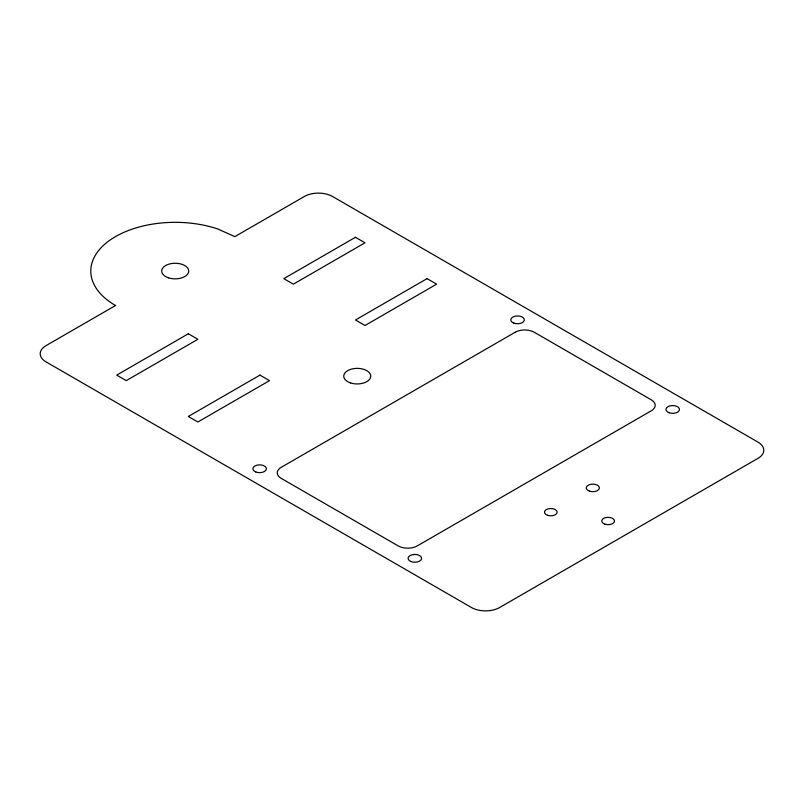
<?xml version="1.0" encoding="UTF-8"?>
<svg xmlns="http://www.w3.org/2000/svg" width="804" height="804" viewBox="0 0 804 804"><rect width="100%" height="100%" fill="white"/><g stroke="black" fill="none" stroke-linecap="round" stroke-linejoin="round"><path stroke-width="1.21" d="M115.575 305.48L46.28 345.489A19.919 11.497 0 0 0 46.28 362.031L471.234 607.372A19.919 11.497 0 0 0 499.887 607.372L757.72 458.511A19.919 11.497 0 0 0 757.72 441.969L332.766 196.628A19.919 11.497 0 0 0 304.113 196.628L234.818 236.637L218.035 229.07A84.41 48.732 0 0 0 108.681 241.059A84.41 48.732 0 0 0 115.002 305.218L115.575 305.48M188.327 333.771L116.711 375.126L126.258 380.634L197.874 339.288L188.327 333.771M355.448 237.291L283.822 278.636L293.37 284.154L364.996 242.798L355.448 237.291M259.953 375.126L188.327 416.472L197.874 421.989L269.501 380.634L259.953 375.126M427.065 278.636L355.448 319.992L364.996 325.499L436.622 284.154L427.065 278.636M515.163 332.253L281.199 467.335A13.507 7.799 0 0 0 281.199 478.36L398.181 545.896A13.507 7.799 0 0 0 417.276 545.896L651.24 410.824A13.507 7.799 0 0 0 651.24 399.799L534.258 332.253A13.507 7.799 0 0 0 515.163 332.253M350.484 382.905A13.507 7.799 0 0 0 370.744 376.151A13.507 7.799 0 0 0 350.484 369.408A13.507 7.799 0 0 0 350.484 382.905M168.448 277.812A13.507 7.799 0 0 0 188.699 271.059A13.507 7.799 0 0 0 168.448 264.305A13.507 7.799 0 0 0 168.448 277.812M604.92 524.188A6.382 3.688 0 0 0 614.487 520.992A6.382 3.688 0 0 0 604.92 517.806A6.382 3.688 0 0 0 604.92 524.188M589.523 491.204A6.593 3.809 0 0 0 599.412 487.907A6.593 3.809 0 0 0 589.523 484.611A6.593 3.809 0 0 0 589.523 491.204M547.624 515.344A6.342 3.668 0 0 0 557.142 512.168A6.342 3.668 0 0 0 547.624 508.992A6.342 3.668 0 0 0 547.624 515.344M513.907 323.128A6.754 3.899 0 0 0 524.298 320.032A6.754 3.899 0 0 0 514.459 316.384A6.754 3.899 0 0 0 513.907 323.128M255.772 471.958A6.754 3.899 0 0 0 266.365 469.084A6.754 3.899 0 0 0 256.767 465.225A6.754 3.899 0 0 0 255.772 471.958M410.864 561.494A6.754 3.899 0 0 0 421.547 558.75A6.754 3.899 0 0 0 412.08 554.78A6.754 3.899 0 0 0 410.864 561.494M669.079 412.723A6.754 3.899 0 0 0 679.481 409.628A6.754 3.899 0 0 0 669.631 405.98A6.754 3.899 0 0 0 669.079 412.723"/></g></svg>
